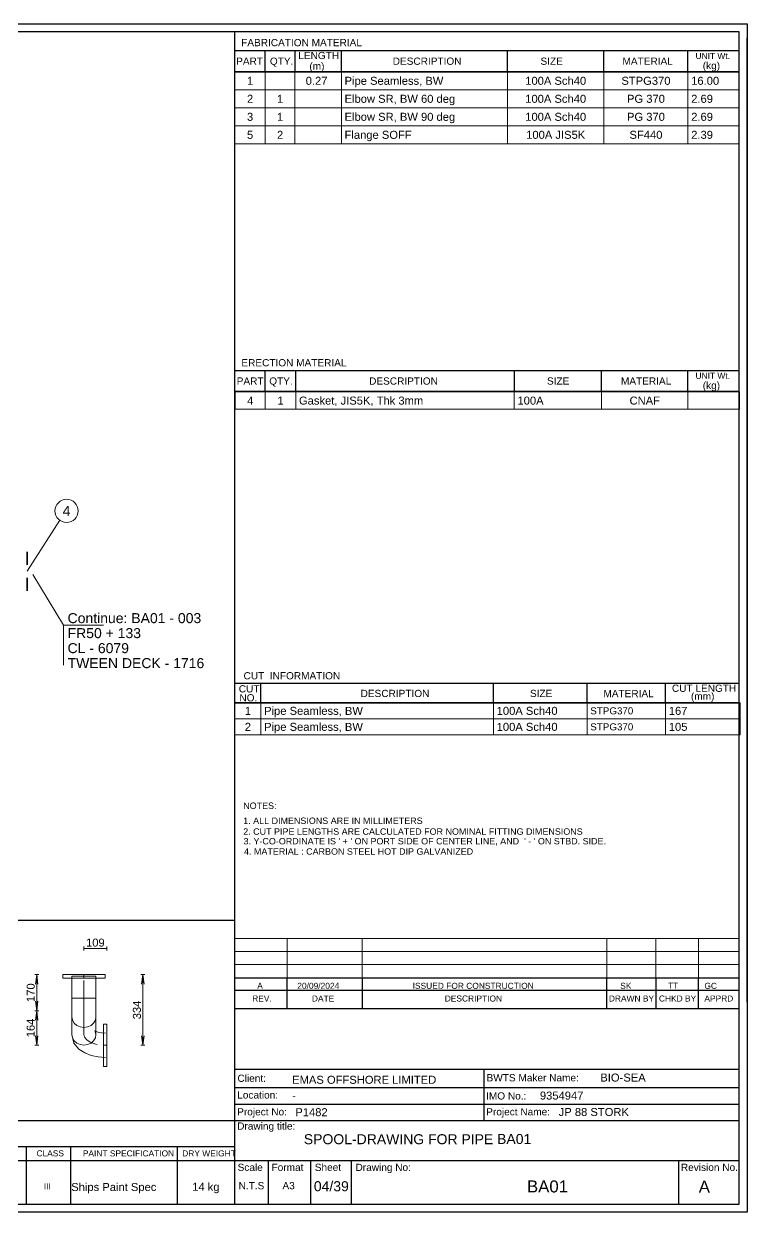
# Model space of a CAD drawing. Header units: millimetres. Extents: x 0 to 420, y 0 to 297.
# Drawn here: x 239.3 to 420, y 0 to 297 of the extents above; entities that cross this region are included whole.
import ezdxf
from ezdxf.enums import TextEntityAlignment as Align

# ---------------------------------------------------------------- set-up
doc = ezdxf.new("R2010")
doc.units = ezdxf.units.MM
doc.linetypes.add('DOTTED_DASHED5', pattern=[10.0001, 4.444489, -2.666693, 0.222224, -2.666693])
for name, color, linetype in [('FramesFromTables', 40, 'Continuous'), ('I_Coordinates', 11, 'Continuous'), ('I_OtherComponents', 2, 'Continuous'), ('I_PartNumbers', 9, 'Continuous'), ('SymbolsOnDrawingSheet', 1, 'Continuous'), ('TextFromTables', 2, 'Continuous'), ('TextFromTextBoxes', 2, 'Continuous')]:
    doc.layers.add(name, color=color, linetype=linetype)
doc.styles.add('Cadmatic Default Text', font='arial.ttf')

# ---------------------------------------------------------------- blocks, each defined once
blk = doc.blocks.new('BA01726636988_BOM_4')
at = {"layer": 'FramesFromTables', "linetype": 'ByBlock', "lineweight": 18}
for p, q in [((292, 285), (418, 285)), ((292, 267), (292, 285)), ((292, 267), (292, 285)), ((299.6, 267), (299.6, 285)), ((299.6, 267), (299.6, 285)), ((307, 267), (307, 285)), ((307, 267), (307, 285)), ((318.6, 267), (318.6, 285)), ((318.6, 267), (318.6, 285)), ((360.1, 267), (360.1, 285)), ((360.1, 267), (360.1, 285)), ((384.2, 267), (384.2, 285)), ((384.2, 267), (384.2, 285)), ((405.2, 267), (405.2, 285)), ((405.2, 267), (405.2, 285)), ((418, 267), (418, 285)), ((292, 280.5), (418, 280.5)), ((292, 276), (418, 276)), ((292, 271.5), (418, 271.5)), ((292, 205), (418.1, 205)), ((292, 200.67), (292, 205)), ((292.1, 200.67), (292.1, 205)), ((299.6, 200.67), (299.6, 205)), ((299.6, 200.67), (299.6, 205)), ((307.2, 200.67), (307.2, 205)), ((307.2, 200.67), (307.2, 205)), ((361.8, 200.67), (361.8, 205)), ((361.8, 200.67), (361.8, 205)), ((383.6, 200.67), (383.6, 205)), ((383.6, 200.67), (383.6, 205)), ((405.2, 200.67), (405.2, 205)), ((405.2, 200.67), (405.2, 205)), ((418, 200.67), (418, 205)), ((292, 127.3), (418.2, 127.3)), ((292, 119.3), (292, 127.3)), ((292, 119.3), (292, 127.3)), ((298.5, 119.3), (298.5, 127.3)), ((298.5, 119.3), (298.5, 127.3)), ((356.6, 119.3), (356.6, 127.3)), ((356.6, 119.3), (356.6, 127.3)), ((380, 119.3), (380, 127.3)), ((380, 119.3), (380, 127.3)), ((399.6, 119.3), (399.6, 127.3)), ((399.6, 119.3), (399.6, 127.3)), ((418, 119.3), (418, 127.3)), ((292, 123.3), (418.2, 123.3)), ((292, 68.4), (418, 68.4)), ((292, 58.6), (292, 68.4)), ((292, 58.6), (292, 68.4)), ((305.1, 58.6), (305.1, 68.4)), ((305.1, 58.6), (305.1, 68.4)), ((323.8, 58.6), (323.8, 68.4)), ((323.8, 58.6), (323.8, 68.4)), ((384.9, 58.6), (384.9, 68.4)), ((384.9, 58.6), (384.9, 68.4)), ((397.2, 58.6), (397.2, 68.4)), ((397.2, 58.6), (397.2, 68.4)), ((407.8, 58.6), (407.8, 68.4)), ((407.8, 58.6), (407.8, 68.4)), ((418, 58.6), (418, 68.4)), ((292, 65.13), (418, 65.13)), ((292, 61.87), (418, 61.87))]:
    blk.add_line(p, q, dxfattribs=at)
at = {"layer": 'FramesFromTables', "linetype": 'ByBlock', "lineweight": -3}
for p, q in [((2, 98.5), (51.5, 98.5)), ((2, 79.08), (2, 98.5)), ((2, 79.08), (2, 98.5)), ((12.6, 79.08), (12.6, 98.5)), ((12.6, 79.08), (12.6, 98.5)), ((30.3, 79.08), (30.3, 98.5)), ((30.3, 79.08), (30.3, 98.5)), ((40.9, 79.08), (40.9, 98.5)), ((40.9, 79.08), (40.9, 98.5)), ((51.5, 79.08), (51.5, 98.5)), ((2, 94.62), (51.5, 94.62)), ((2, 90.73), (51.5, 90.73)), ((2, 86.85), (51.5, 86.85)), ((2, 82.96), (51.5, 82.96))]:
    blk.add_line(p, q, dxfattribs=at)
at = {"layer": 'FramesFromTables', "linetype": 'ByBlock', "lineweight": 18, "flags": 128}
for points in [[(292, 267), (418, 267), (418, 285)], [(292, 200.67), (418.1, 200.67), (418.1, 205)], [(292, 119.3), (418.2, 119.3), (418.2, 127.3)], [(292, 58.6), (418, 58.6), (418, 68.4)]]:
    blk.add_lwpolyline(points, dxfattribs=at)
at = {"layer": 'FramesFromTables', "linetype": 'ByBlock', "lineweight": -3, "flags": 128}
blk.add_lwpolyline([(2, 79.08), (51.5, 79.08), (51.5, 98.5)], dxfattribs=at)
at = {"layer": 'TextFromTables', "linetype": 'ByBlock', "lineweight": 13, "style": 'Cadmatic Default Text'}
for s, p in [('1', (295.8, 282.75)), ('2', (295.8, 278.25)), ('3', (295.8, 273.75)), ('5', (295.8, 269.25))]:
    blk.add_text(s, height=2, dxfattribs=at).set_placement(p, align=Align.MIDDLE_CENTER)
at = {"layer": 'TextFromTables', "linetype": 'ByBlock', "lineweight": 25, "style": 'Cadmatic Default Text'}
for s, p in [('0.27 ', (312.8, 282.75)), ('100A Sch40', (372.15, 282.75)), ('STPG370', (394.7, 282.75)), ('1', (303.3, 278.25)), ('100A Sch40', (372.15, 278.25)), ('PG 370', (394.7, 278.25)), ('1', (303.3, 273.75)), ('100A Sch40', (372.15, 273.75)), ('PG 370', (394.7, 273.75)), ('2', (303.3, 269.25)), ('100A JIS5K', (372.15, 269.25)), ('SF440', (394.7, 269.25)), ('4', (295.85, 202.83)), ('1', (303.4, 202.83)), ('CNAF', (394.4, 202.83)), ('1', (295.25, 125.3)), ('2', (295.25, 121.3)), ('W1', (7.3, 96.56)), ('100', (21.45, 96.56)), ('BW', (35.6, 96.56)), ('SJ', (46.2, 96.56)), ('W2', (7.3, 92.67)), ('100', (21.45, 92.67)), ('SOF', (35.6, 92.67)), ('SJ', (46.2, 92.67)), ('W3', (7.3, 88.79)), ('100', (21.45, 88.79)), ('BW', (35.6, 88.79)), ('SJ', (46.2, 88.79)), ('W4', (7.3, 84.91)), ('100', (21.45, 84.91)), ('BW', (35.6, 84.91)), ('SJ', (46.2, 84.91)), ('W5', (7.3, 81.02)), ('100', (21.45, 81.02)), ('SOF', (35.6, 81.02)), ('SJ', (46.2, 81.02))]:
    blk.add_text(s, height=2, dxfattribs=at).set_placement(p, align=Align.MIDDLE_CENTER)
for s, height, p in [('Pipe Seamless, BW ', 2, (319.4, 282.75)), ('16.00', 2, (406, 282.75)), ('Elbow SR, BW 60 deg', 2, (319.4, 278.25)), ('2.69', 2, (406, 278.25)), ('Elbow SR, BW 90 deg', 2, (319.4, 273.75)), ('2.69', 2, (406, 273.75)), ('Flange SOFF ', 2, (319.4, 269.25)), ('2.39', 2, (406, 269.25)), ('Gasket, JIS5K, Thk 3mm ', 2, (308, 202.83)), ('100A', 2, (362.6, 202.83)), ('Pipe Seamless, BW', 2, (299.3, 125.3)), ('100A Sch40', 2, (357.4, 125.3)), ('STPG370', 1.75, (380.8, 125.3)), ('167', 2, (400.4, 125.3)), ('Pipe Seamless, BW', 2, (299.3, 121.3)), ('100A Sch40', 2, (357.4, 121.3)), ('STPG370', 1.75, (380.8, 121.3)), ('105', 2, (400.4, 121.3))]:
    blk.add_text(s, height=height, dxfattribs=at).set_placement(p, align=Align.MIDDLE_LEFT)
at = {"layer": 'TextFromTextBoxes', "linetype": 'ByBlock', "lineweight": -3, "style": 'Cadmatic Default Text'}
for s, p in [('EMAS OFFSHORE LIMITED', (306.3, 33.1)), ('BIO-SEA', (383.3, 33.65)), ('9354947', (368.2, 29.15)), ('-', (306.3, 29.2)), ('P1482', (307.1, 25)), ('JP 88 STORK', (372.9, 25.05)), ('BA01-004', (130, 19.6))]:
    blk.add_text(s, height=2, dxfattribs=at).set_placement(p, align=Align.MIDDLE_LEFT)
at = {"layer": 'TextFromTextBoxes', "linetype": 'ByBlock', "lineweight": 25, "style": 'Cadmatic Default Text'}
blk.add_text('BA01', height=2.5, dxfattribs=at).set_placement((357.5, 18.3), align=Align.MIDDLE_LEFT)
at = {"layer": 'TextFromTextBoxes', "linetype": 'ByBlock', "lineweight": -3, "style": 'Cadmatic Default Text'}
for s, height, p in [('WATER', 2, (163.35, 8.05)), ('SEA WATER', 2, (145.25, 7.28)), ('AMB', 2, (177.85, 6.3)), ('6', 2, (189.25, 6.2)), ('-', 2, (200.2, 6.15)), ('9', 2, (211.7, 6.25)), ('100% Visual', 2, (227.35, 6.2)), ('Ships Paint Spec', 2, (261.75, 6.3)), ('14 kg', 2, (284.75, 6.35)), ('04/39', 2.5, (316.1, 6.5))]:
    blk.add_text(s, height=height, dxfattribs=at).set_placement(p, align=Align.MIDDLE_CENTER)
at = {"layer": 'TextFromTextBoxes', "linetype": 'ByBlock', "lineweight": 25, "style": 'Cadmatic Default Text'}
blk.add_text('BA01', height=3, dxfattribs=at).set_placement((370.1, 6.45), align=Align.MIDDLE_CENTER)
blk = doc.blocks.new('SEDS_SPOOL_FORMAT_Gol_5')
at = {"layer": 'SymbolsOnDrawingSheet', "linetype": 'ByBlock', "lineweight": -3, "flags": 128}
for points in [[(0, 297), (420, 297), (420, 0), (0, 0), (0, 297)], [(418.01, 295.01), (2, 295.01)], [(292.02, 50.91), (292.02, 295.01)], [(418.01, 2), (418.01, 295.01)], [(420, 52.53), (420, 293.46)], [(420, 52.53), (420, 293.46)], [(292.02, 290.3), (418.01, 290.3)], [(292.02, 284.66), (292.02, 288.77)], [(299.59, 285.01), (299.59, 290.3)], [(307.02, 285.01), (307.02, 290.3)], [(318.61, 285.01), (318.61, 290.3)], [(360.08, 285.01), (360.08, 290.3)], [(384.18, 285.01), (384.18, 290.3)], [(405.15, 285.01), (405.15, 290.3)], [(405.15, 285.01), (405.15, 290.3)], [(292, 285), (418, 285)], [(292, 253.5), (292, 285)], [(292, 253.5), (292, 285)], [(292.02, 285.01), (418.01, 285.01)], [(418.01, 285.01), (292.02, 285.01)], [(418, 253.5), (418, 285)], [(292.02, 210.38), (418.01, 210.38)], [(292.02, 205.08), (292.02, 209.18)], [(299.57, 205.08), (299.57, 210.38)], [(307.21, 205.08), (307.21, 210.38)], [(361.83, 205.03), (361.83, 210.38)], [(383.61, 205.08), (383.61, 210.38)], [(405.15, 205.17), (405.15, 210.38)], [(292.02, 205.08), (418.01, 205.08)], [(292.02, 186.7), (292.02, 205.08)], [(292.02, 186.7), (292.02, 205.08)], [(418.01, 205.08), (292.02, 205.08)], [(418, 166), (418, 205)], [(292.02, 132.23), (418.01, 132.23)], [(292.02, 127.3), (292.02, 131.41)], [(298.48, 127.3), (298.48, 132.23)], [(356.6, 127.3), (356.6, 132.23)], [(380.01, 127.3), (380.01, 132.23)], [(399.56, 127.3), (399.56, 132.23)], [(292.02, 127.3), (418.01, 127.3)], [(418.01, 127.3), (292.02, 127.3)], [(418, 111.3), (418, 127.3)], [(418, 55.4), (418, 68.5)], [(292.02, 52.57), (292.02, 66.5)], [(292.02, 52.57), (292.02, 66.5)], [(292.02, 58.6), (418.01, 58.6)], [(305.1, 50.91), (305.1, 58.6)], [(323.84, 50.91), (323.84, 58.6)], [(384.91, 50.91), (384.91, 58.6)], [(397.21, 50.91), (397.21, 58.6)], [(407.86, 50.91), (407.86, 58.6)], [(292.02, 55.47), (418.01, 55.47)], [(292.02, 50.91), (418.01, 50.91)], [(292.02, 2), (292.02, 50.91)], [(292.02, 35.73), (418.01, 35.73)], [(354.24, 22.93), (354.24, 35.73)], [(292.02, 31.13), (418.01, 31.13)], [(292.02, 27.03), (418.01, 27.03)], [(107.74, 22.93), (292.02, 22.93)], [(292.02, 22.93), (418.01, 22.93)], [(107.74, 16.45), (292.02, 16.45)], [(239.85, 16.45), (239.85, 2)], [(250.91, 16.34), (250.91, 2)], [(277.59, 16.45), (277.59, 2)], [(2, 12.91), (292.02, 12.91)], [(292.02, 12.91), (418.01, 12.91)], [(300.39, 2), (300.39, 12.91)], [(310.96, 2), (310.96, 12.91)], [(321.13, 2), (321.13, 12.91)], [(402.9, 2), (402.9, 12.91)], [(2, 2), (418.01, 2)]]:
    blk.add_lwpolyline(points, dxfattribs=at)
at = {"layer": 'SymbolsOnDrawingSheet', "linetype": 'ByBlock', "lineweight": -3, "style": 'Cadmatic Default Text'}
for s, height, p in [('FABRICATION MATERIAL', 1.8, (293.57, 293.19)), ('PART', 1.8, (292.32, 288.55)), ('QTY.', 1.8, (300.74, 288.55)), ('LENGTH', 1.8, (307.84, 289.97)), ('DESCRIPTION', 1.8, (331.43, 288.55)), ('SIZE', 1.8, (368.34, 288.55)), ('MATERIAL', 1.8, (388.84, 288.55)), ('UNIT Wt.', 1.5, (407.08, 289.7)), (' (kg)', 1.8, (408.19, 287.46)), ('ERECTION MATERIAL', 1.8, (293.62, 213.19)), ('PART', 1.8, (292.45, 208.62)), ('QTY.', 1.8, (300.58, 208.62)), ('DESCRIPTION', 1.8, (325.54, 208.62)), ('SIZE', 1.8, (369.97, 208.62)), ('MATERIAL', 1.8, (388.45, 208.62)), ('UNIT Wt.', 1.5, (407.08, 209.77)), (' (kg)', 1.8, (408.19, 207.53)), ('CUT  INFORMATION', 1.8, (294.16, 134.97)), ('CUT ', 1.8, (292.97, 131.7)), ('CUT LENGTH', 1.8, (401.19, 131.85)), ('NO.', 1.8, (293.13, 129.46)), ('DESCRIPTION', 1.8, (323.41, 130.55)), ('SIZE', 1.8, (365.72, 130.55)), ('MATERIAL', 1.8, (384.07, 130.5)), ('(mm)', 1.8, (405.94, 129.85)), ('SPOOL-DRAWING FOR PIPE', 2.5, (309.22, 19.5))]:
    blk.add_text(s, height=height, dxfattribs=at).set_placement(p, align=Align.TOP_LEFT)
for s, p in [('(m)', (310.6, 285.51)), ('Client:', (292.64, 32.58)), ('BWTS Maker Name:', (354.88, 32.71)), ('Location:', (292.58, 28.41)), ('IMO No.:', (354.76, 28.17)), ('Project No:', (292.58, 24.2)), ('Project Name:', (354.8, 24.2)), ('Drawing title:', (292.57, 20.64)), ('Scale', (292.68, 10.32)), ('Format', (301.16, 10.32)), ('Sheet', (311.96, 10.32)), ('Drawing No:', (322.14, 10.32)), ('Revision No.', (403.43, 10.32)), ('N.T.S', (292.92, 5.74)), ('A3', (303.89, 5.74))]:
    blk.add_text(s, height=1.8, dxfattribs=at).set_placement(p)
for s, height, p in [('NOTES:', 1.6, (294.08, 101.59)), ('1. ALL DIMENSIONS ARE IN MILLIMETERS', 1.6, (294.08, 97.83)), ('2. CUT PIPE LENGTHS ARE CALCULATED FOR NOMINAL FITTING DIMENSIONS', 1.6, (294.08, 95.13)), ("3. Y-CO-ORDINATE IS ' + ' ON PORT SIDE OF CENTER LINE, AND  ' - ' ON STBD. SIDE.", 1.6, (294.16, 92.72)), ('4. MATERIAL : CARBON STEEL HOT DIP GALVANIZED', 1.6, (294.28, 90.15)), ('A', 1.5, (297.58, 56.58)), ('20/09/2024', 1.5, (307.59, 56.58)), ('ISSUED FOR CONSTRUCTION', 1.5, (336.41, 56.58)), ('SK', 1.5, (388.28, 56.58)), ('TT', 1.5, (400.21, 56.58)), ('GC', 1.5, (409.3, 56.58)), ('REV.', 1.5, (296.32, 53.41)), ('DATE', 1.5, (311.24, 53.41)), ('DESCRIPTION', 1.5, (344.43, 53.41)), ('DRAWN BY', 1.5, (385.43, 53.41)), ('CHKD BY', 1.5, (397.94, 53.41)), ('APPRD', 1.5, (409.3, 53.41)), ('CLASS', 1.5, (242.43, 14.72)), ('PAINT SPECIFICATION', 1.5, (254.01, 14.7)), ('DRY WEIGHT', 1.5, (278.84, 14.7)), ('III', 1.5, (244.26, 6.51)), ('A', 3, (407.89, 6.4))]:
    blk.add_text(s, height=height, dxfattribs=at).set_placement(p, align=Align.MIDDLE_LEFT)
blk = doc.blocks.new('BA01726636988_PRT_18_3')
at = {"layer": 'I_OtherComponents', "linetype": 'ByBlock', "lineweight": 35}
for p, q in [((188.08, 138.5), (188.08, 141.77)), ((188.08, 131.97), (188.08, 135.23))]:
    blk.add_line(p, q, dxfattribs=at)
blk = doc.blocks.new('BA01726636988_CRD_1_3')
at = {"layer": 'I_Coordinates', "linetype": 'ByBlock', "lineweight": 0}
blk.add_line((197.2, 123.42), (189.49, 136.05), dxfattribs=at)
at = {"layer": 'I_Coordinates', "linetype": 'ByBlock', "lineweight": 0, "flags": 128}
blk.add_lwpolyline([(197.2, 113.42), (197.2, 123.42), (207.2, 123.42)], dxfattribs=at)
at = {"layer": 'I_Coordinates', "linetype": 'ByBlock', "lineweight": 0, "style": 'Cadmatic Default Text'}
for s, p in [('Continue: BA01 - 003', (198.2, 126.42)), ('FR50 + 133', (198.2, 122.67)), ('CL - 6079', (198.2, 118.92)), ('TWEEN DECK - 1716', (198.2, 115.17))]:
    blk.add_text(s, height=2.5, dxfattribs=at).set_placement(p, align=Align.TOP_LEFT)
blk = doc.blocks.new('BA01726636988_PTN_5_3')
at = {"layer": 'I_PartNumbers', "linetype": 'ByBlock', "lineweight": 0}
blk.add_line((196.24, 149.63), (188.08, 136.87), dxfattribs=at)
blk.add_circle((197.94, 151.97), 2.89, dxfattribs=at)
at = {"layer": 'I_PartNumbers', "linetype": 'ByBlock', "lineweight": 0, "style": 'Cadmatic Default Text'}
blk.add_text('4', height=2.5, dxfattribs=at).set_placement((197.94, 151.97), align=Align.MIDDLE_CENTER)

msp = doc.modelspace()

# ---------------------------------------------------------------- linework, layer by layer
at = {"linetype": 'ByBlock', "lineweight": 25, "flags": 128}
msp.add_lwpolyline([(217, 22.9), (292, 22.9), (292, 72.9), (217, 72.9), (217, 22.9)], dxfattribs=at)
at = {"linetype": 'ByBlock', "lineweight": 13, "flags": 128}
for points in [[(254.27, 65.38), (254.27, 66.38)], [(254.27, 65.88), (260.01, 65.88)], [(260.01, 65.38), (260.01, 66.38)], [(242.98, 59.38), (241.98, 59.38)], [(242.48, 59.38), (242.16, 56.98), (242.48, 59.38), (242.79, 56.98), (242.48, 59.38)], [(242.48, 50.37), (242.48, 59.38)], [(268.51, 59.38), (269.51, 59.38)], [(269.01, 59.38), (268.7, 56.98), (269.01, 59.38), (269.33, 56.98), (269.01, 59.38)], [(269.01, 41.72), (269.01, 59.38)], [(242.48, 50.37), (242.79, 52.77), (242.48, 50.37), (242.16, 52.77), (242.48, 50.37)], [(242.98, 50.37), (241.98, 50.37)], [(242.48, 50.37), (242.16, 47.97), (242.48, 50.37), (242.79, 47.97), (242.48, 50.37)], [(242.48, 41.72), (242.48, 50.37)], [(242.98, 41.72), (241.98, 41.72)], [(242.48, 41.72), (242.79, 44.12), (242.48, 41.72), (242.16, 44.12), (242.48, 41.72)], [(268.51, 41.72), (269.51, 41.72)], [(269.01, 41.72), (269.33, 44.12), (269.01, 41.72), (268.7, 44.12), (269.01, 41.72)]]:
    msp.add_lwpolyline(points, dxfattribs=at)
at = {"linetype": 'DOTTED_DASHED5', "lineweight": 13, "flags": 128}
for points in [[(254.27, 59.38), (254.27, 58.53)], [(254.27, 53.48), (254.27, 59.01)], [(254.27, 50.37), (254.27, 53.48)], [(254.27, 50.37), (254.27, 48.82)], [(254.27, 48.82), (254.27, 44.41)], [(254.27, 44.41), (254.45, 43.72), (254.99, 43.07), (255.84, 42.51), (256.95, 42.08), (258.25, 41.82), (259.64, 41.72)], [(260.01, 41.72), (259.17, 41.72)]]:
    msp.add_lwpolyline(points, dxfattribs=at)
at = {"layer": 'SymbolsOnDrawingSheet', "linetype": 'ByBlock', "lineweight": 18, "flags": 128}
for points in [[(259.56, 59.38), (259.56, 58.53), (248.98, 58.53), (248.98, 59.38), (259.56, 59.38)], [(251.24, 53.48), (251.24, 59.01), (257.29, 59.01), (257.29, 53.48), (251.24, 53.48)], [(257.29, 53.48), (257.14, 53.48), (256.71, 53.48), (256.05, 53.48), (255.2, 53.48), (254.27, 53.48), (253.33, 53.48), (252.49, 53.48), (251.82, 53.48), (251.39, 53.48), (251.24, 53.48)], [(251.24, 53.48), (251.24, 52.09)], [(257.29, 52.09), (257.29, 53.48)], [(251.24, 52.09), (251.24, 50.79)], [(251.24, 50.79), (251.24, 49.68)], [(257.29, 50.79), (257.29, 52.09)], [(257.29, 49.68), (257.29, 50.79)], [(251.24, 49.68), (251.24, 48.82)], [(251.24, 44.41), (251.24, 48.82)], [(257.29, 48.82), (257.14, 48.01), (256.71, 47.28), (256.05, 46.7), (255.2, 46.33), (254.27, 46.2), (253.33, 46.33), (252.49, 46.7), (251.82, 47.28), (251.39, 48.01), (251.24, 48.82)], [(257.29, 48.82), (257.29, 49.68)], [(257.29, 48.82), (257.29, 44.41)], [(257.12, 45.14), (256.97, 45.35)], [(256.97, 45.35), (257.19, 45.22)], [(257.29, 44.41), (257.12, 45.14)], [(257.19, 45.22), (257.79, 44.99)], [(257.79, 44.99), (258.65, 44.81)], [(258.65, 44.81), (259.64, 44.75)], [(260.01, 36.43), (259.17, 36.43), (259.17, 47.01), (260.01, 47.01), (260.01, 36.43)], [(251.79, 42.29), (251.24, 44.41)], [(251.24, 44.41), (251.39, 43.6), (251.82, 42.87), (252.49, 42.29), (253.33, 41.92), (254.27, 41.79), (255.2, 41.92), (256.05, 42.29), (256.71, 42.87), (257.14, 43.6), (257.29, 44.41)], [(253.01, 40.78), (251.79, 42.29)], [(254.49, 39.81), (253.01, 40.78)], [(256.12, 39.18), (254.49, 39.81)], [(257.85, 38.82), (256.12, 39.18)], [(259.64, 38.7), (257.85, 38.82)]]:
    msp.add_lwpolyline(points, dxfattribs=at)

# ---------------------------------------------------------------- block references
at = {"layer": 'I_Coordinates', "lineweight": 0}
msp.add_blockref('BA01726636988_CRD_1_3', (52, 23.3), dxfattribs=at)
at = {"layer": 'I_OtherComponents', "lineweight": 35}
msp.add_blockref('BA01726636988_PRT_18_3', (52, 23.3), dxfattribs=at)
at = {"layer": 'I_PartNumbers', "lineweight": 0}
msp.add_blockref('BA01726636988_PTN_5_3', (52, 23.3), dxfattribs=at)
at = {"layer": 'SymbolsOnDrawingSheet'}
msp.add_blockref('SEDS_SPOOL_FORMAT_Gol_5', (0, 0), dxfattribs=at)
at = {"layer": 'TextFromTextBoxes', "lineweight": 25}
msp.add_blockref('BA01726636988_BOM_4', (0, 0), dxfattribs=at)

# ---------------------------------------------------------------- texts
at = {"layer": 'SymbolsOnDrawingSheet', "linetype": 'ByBlock', "lineweight": 13, "style": 'Cadmatic Default Text'}
msp.add_text('109', height=2, dxfattribs=at).set_placement((257.14, 67.38), align=Align.MIDDLE_CENTER)
for s, p in [('170', (240.98, 54.87)), ('334', (267.51, 50.55)), ('164', (240.98, 46.05))]:
    msp.add_text(s, height=2, rotation=90, dxfattribs=at).set_placement(p, align=Align.MIDDLE_CENTER)

doc.saveas('drawing.dxf')
